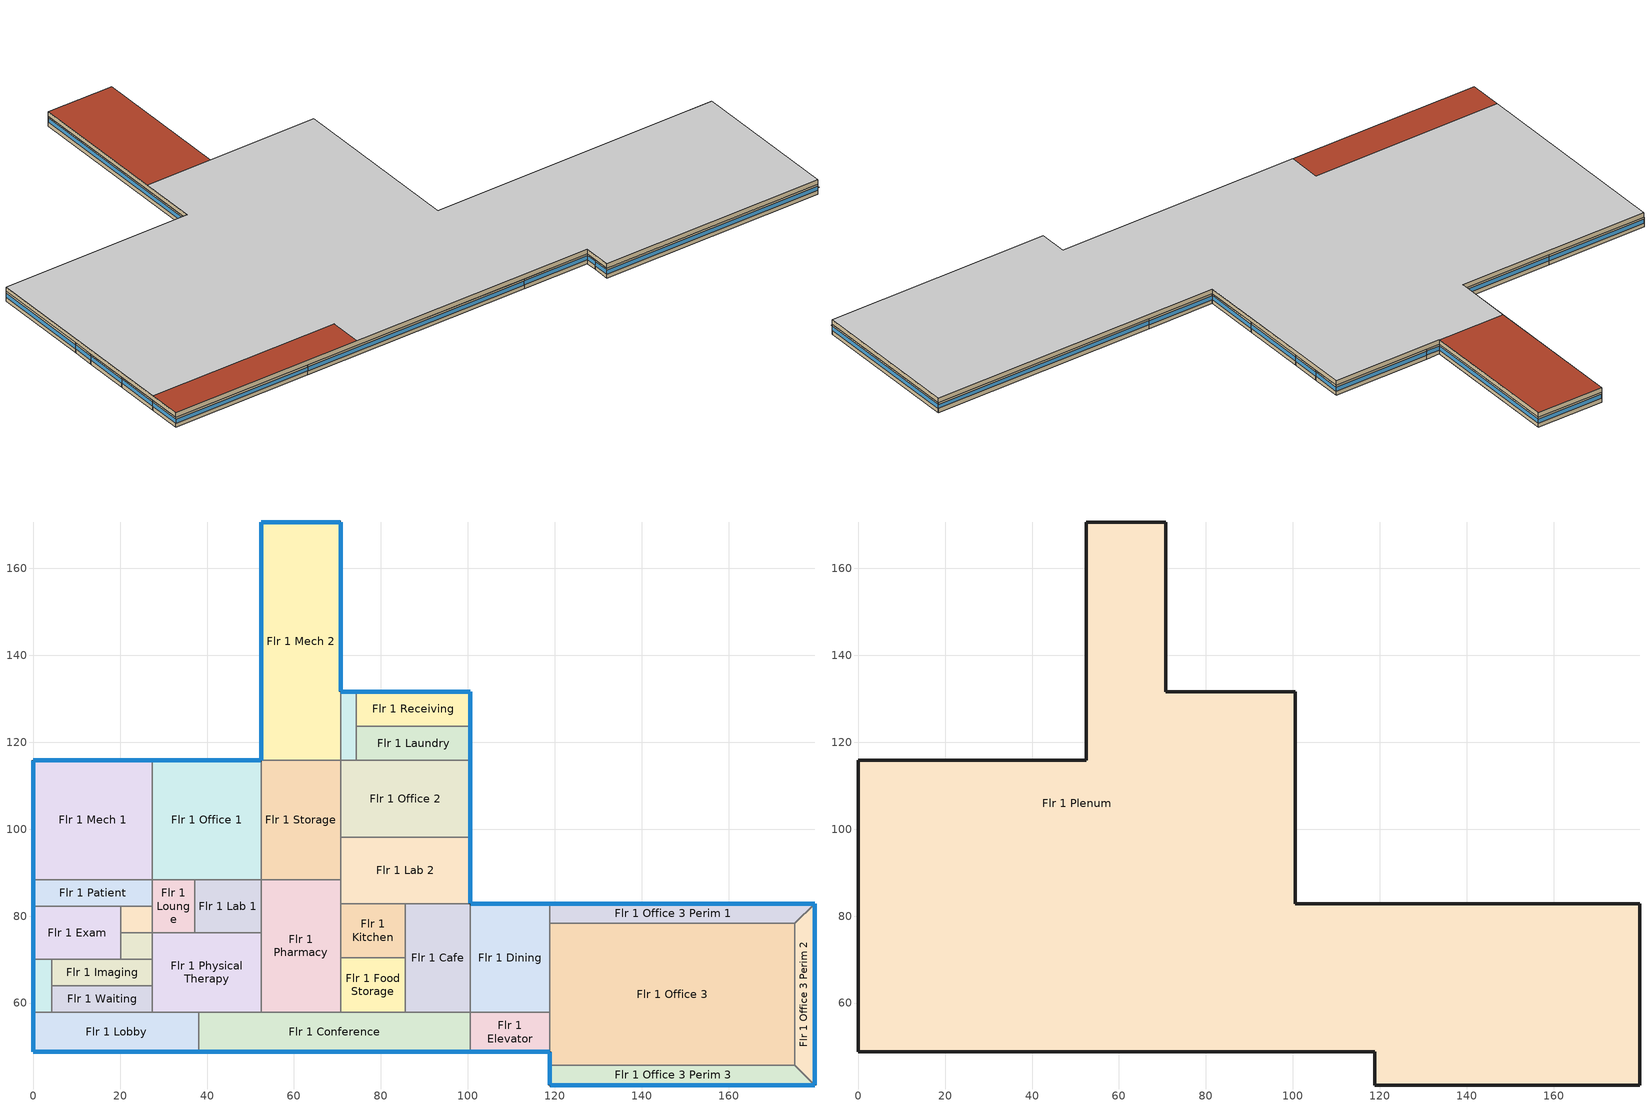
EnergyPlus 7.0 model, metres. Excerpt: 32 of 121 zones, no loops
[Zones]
Flr 1 Cafe
 floor ground (Unheated - 8in Slab with Carpet_NR_Ext-slab): 100.58,82.91 100.58,57.91 85.65,57.91 85.65,82.91 z0
 wall adiabatic (Standard_Int-Wall): 100.58,82.91 85.65,82.91 85.65,57.91 100.58,57.91 100.58,82.91 z0:2.74
 ceiling adiabatic (INT-FLOOR-UNDERSIDE): 85.65,82.91 85.65,57.91 100.58,57.91 100.58,82.91 z2.74
Flr 1 Clean
 floor ground (Unheated - 8in Slab with Carpet_NR_Ext-slab): 27.43,82.3 27.43,76.2 20.12,76.2 20.12,82.3 z0
 wall adiabatic (Standard_Int-Wall): 27.43,76.2 27.43,82.3 20.12,82.3 20.12,76.2 27.43,76.2 z0:2.74
 ceiling adiabatic (INT-FLOOR-UNDERSIDE): 20.12,82.3 20.12,76.2 27.43,76.2 27.43,82.3 z2.74
Flr 1 Conference
 floor ground (Unheated - 8in Slab with Carpet_NR_Ext-slab): 100.58,57.91 100.58,48.77 38.1,48.77 38.1,57.91 z0
 wall outside (Mass_R-13.3 ci_Ext-wall): 38.1,48.77 100.58,48.77 z0:2.74
 wall adiabatic (Standard_Int-Wall): 100.58,48.77 100.58,57.91 38.1,57.91 38.1,48.77 z0:2.74
 window (South_Window): 38.15,48.77 100.53,48.77 z1.1:2.2
 ceiling adiabatic (INT-FLOOR-UNDERSIDE): 38.1,57.91 38.1,48.77 100.58,48.77 100.58,57.91 z2.74
Flr 1 Dining
 floor ground (Unheated - 8in Slab with Carpet_NR_Ext-slab): 118.87,82.91 118.87,57.91 100.58,57.91 100.58,82.91 z0
 wall outside (Mass_R-13.3 ci_Ext-wall): 118.87,82.91 100.58,82.91 z0:2.74
 wall adiabatic (Standard_Int-Wall): 100.58,82.91 100.58,57.91 118.87,57.91 118.87,82.91 z0:2.74
 window (North_Window): 118.82,82.91 100.63,82.91 z1.1:2.2
 ceiling adiabatic (INT-FLOOR-UNDERSIDE): 100.58,82.91 100.58,57.91 118.87,57.91 118.87,82.91 z2.74
Flr 1 Elevator
 floor ground (Unheated - 8in Slab with Carpet_NR_Ext-slab): 118.87,57.91 118.87,48.77 100.58,48.77 100.58,57.91 z0
 wall outside (Mass_R-13.3 ci_Ext-wall): 100.58,48.77 118.87,48.77 z0:2.74
 wall adiabatic (Standard_Int-Wall): 118.87,48.77 118.87,57.91 100.58,57.91 100.58,48.77 z0:2.74
 window (South_Window): 100.63,48.77 118.82,48.77 z1.1:2.2
 ceiling adiabatic (INT-FLOOR-UNDERSIDE): 100.58,57.91 100.58,48.77 118.87,48.77 118.87,57.91 z2.74
Flr 1 Exam
 floor ground (Unheated - 8in Slab with Carpet_NR_Ext-slab): 20.12,82.3 20.12,70.1 0,70.1 0,82.3 z0
 wall outside (Mass_R-13.3 ci_Ext-wall): 0,82.3 0,70.1 z0:2.74
 wall adiabatic (Standard_Int-Wall): 0,70.1 20.12,70.1 20.12,82.3 0,82.3 z0:2.74
 window (West_Window): 0,82.25 0,70.15 z1.1:2.21
 ceiling adiabatic (INT-FLOOR-UNDERSIDE): 0,82.3 0,70.1 20.12,70.1 20.12,82.3 z2.74
Flr 1 Food Storage
 floor ground (Unheated - 8in Slab with Carpet_NR_Ext-slab): 85.65,70.41 85.65,57.91 70.71,57.91 70.71,70.41 z0
 wall adiabatic (Standard_Int-Wall): 85.65,57.91 85.65,70.41 70.71,70.41 70.71,57.91 85.65,57.91 z0:2.74
 ceiling adiabatic (INT-FLOOR-UNDERSIDE): 70.71,70.41 70.71,57.91 85.65,57.91 85.65,70.41 z2.74
Flr 1 Gas Storage
 floor ground (Unheated - 8in Slab with Carpet_NR_Ext-slab): 74.37,131.67 74.37,115.82 70.71,115.82 70.71,131.67 z0
 wall outside (Mass_R-13.3 ci_Ext-wall): 74.37,131.67 70.71,131.67 z0:2.74
 wall adiabatic (Standard_Int-Wall): 70.71,131.67 70.71,115.82 74.37,115.82 74.37,131.67 z0:2.74
 window (North_Window): 74.32,131.67 70.76,131.67 z1.1:2.23
 ceiling adiabatic (INT-FLOOR-UNDERSIDE): 70.71,131.67 70.71,115.82 74.37,115.82 74.37,131.67 z2.74
Flr 1 Imaging
 floor ground (Unheated - 8in Slab with Carpet_NR_Ext-slab): 27.43,70.1 27.43,64.01 4.27,64.01 4.27,70.1 z0
 wall adiabatic (Standard_Int-Wall): 4.27,64.01 27.43,64.01 27.43,70.1 4.27,70.1 4.27,64.01 z0:2.74
 ceiling adiabatic (INT-FLOOR-UNDERSIDE): 4.27,70.1 4.27,64.01 27.43,64.01 27.43,70.1 z2.74
Flr 1 Kitchen
 floor ground (Unheated - 8in Slab with Carpet_NR_Ext-slab): 85.65,82.91 85.65,70.41 70.71,70.41 70.71,82.91 z0
 wall adiabatic (Standard_Int-Wall): 85.65,82.91 70.71,82.91 70.71,70.41 85.65,70.41 85.65,82.91 z0:2.74
 ceiling adiabatic (INT-FLOOR-UNDERSIDE): 70.71,82.91 70.71,70.41 85.65,70.41 85.65,82.91 z2.74
Flr 1 Lab 1
 floor ground (Unheated - 8in Slab with Carpet_NR_Ext-slab): 52.43,88.39 52.43,76.2 37.19,76.2 37.19,88.39 z0
 wall adiabatic (Standard_Int-Wall): 37.19,76.2 52.43,76.2 52.43,88.39 37.19,88.39 37.19,76.2 z0:2.74
 ceiling adiabatic (INT-FLOOR-UNDERSIDE): 37.19,88.39 37.19,76.2 52.43,76.2 52.43,88.39 z2.74
Flr 1 Lab 2
 floor ground (Unheated - 8in Slab with Carpet_NR_Ext-slab): 100.58,98.15 100.58,82.91 70.71,82.91 70.71,98.15 z0
 wall outside (Mass_R-13.3 ci_Ext-wall): 100.58,82.91 100.58,98.15 z0:2.74
 wall adiabatic (Standard_Int-Wall): 100.58,98.15 70.71,98.15 70.71,82.91 100.58,82.91 z0:2.74
 window (East_Window): 100.58,82.96 100.58,98.1 z1.1:2.2
 ceiling adiabatic (INT-FLOOR-UNDERSIDE): 70.71,98.15 70.71,82.91 100.58,82.91 100.58,98.15 z2.74
Flr 1 Laundry
 floor ground (Unheated - 8in Slab with Carpet_NR_Ext-slab): 100.58,123.75 100.58,115.82 74.37,115.82 74.37,123.75 z0
 wall outside (Mass_R-13.3 ci_Ext-wall): 100.58,115.82 100.58,123.75 z0:2.74
 wall adiabatic (Standard_Int-Wall): 100.58,123.75 74.37,123.75 74.37,115.82 100.58,115.82 z0:2.74
 window (East_Window): 100.58,115.87 100.58,123.7 z1.1:2.21
 ceiling adiabatic (INT-FLOOR-UNDERSIDE): 74.37,123.75 74.37,115.82 100.58,115.82 100.58,123.75 z2.74
Flr 1 Lobby
 floor ground (Unheated - 8in Slab with Carpet_NR_Ext-slab): 38.1,57.91 38.1,48.77 0,48.77 0,57.91 z0
 wall outside (Mass_R-13.3 ci_Ext-wall): 0,57.91 0,48.77 38.1,48.77 z0:2.74
 wall adiabatic (Standard_Int-Wall): 38.1,48.77 38.1,57.91 0,57.91 z0:2.74
 window (South_Window): 0.05,48.77 38.05,48.77 z1.1:2.2
 window (West_Window): 0,57.86 0,48.82 z1.1:2.21
 ceiling adiabatic (INT-FLOOR-UNDERSIDE): 0,57.91 0,48.77 38.1,48.77 38.1,57.91 z2.74
Flr 1 Lounge
 floor ground (Unheated - 8in Slab with Carpet_NR_Ext-slab): 37.19,88.39 37.19,76.2 27.43,76.2 27.43,88.39 z0
 wall adiabatic (Standard_Int-Wall): 37.19,76.2 37.19,88.39 27.43,88.39 27.43,76.2 37.19,76.2 z0:2.74
 ceiling adiabatic (INT-FLOOR-UNDERSIDE): 27.43,88.39 27.43,76.2 37.19,76.2 37.19,88.39 z2.74
Flr 1 Mech 1
 floor ground (Unheated - 8in Slab with Carpet_NR_Ext-slab): 27.43,115.82 27.43,88.39 0,88.39 0,115.82 z0
 wall outside (Mass_R-13.3 ci_Ext-wall): 27.43,115.82 0,115.82 0,88.39 z0:2.74
 wall adiabatic (Standard_Int-Wall): 0,88.39 27.43,88.39 27.43,115.82 z0:2.74
 window (West_Window): 0,115.77 0,88.44 z1.1:2.2
 window (North_Window): 27.38,115.82 0.05,115.82 z1.1:2.2
 ceiling adiabatic (INT-FLOOR-UNDERSIDE): 0,115.82 0,88.39 27.43,88.39 27.43,115.82 z2.74
Flr 1 Mech 2
 floor ground (Unheated - 8in Slab with Carpet_NR_Ext-slab): 70.71,170.69 70.71,115.82 52.43,115.82 52.43,170.69 z0
 wall outside (Mass_R-13.3 ci_Ext-wall): 70.71,131.67 70.71,170.69 52.43,170.69 52.43,115.82 z0:2.74
 wall adiabatic (Standard_Int-Wall): 52.43,115.82 70.71,115.82 70.71,131.67 z0:2.74
 window (East_Window): 70.71,131.72 70.71,170.64 z1.1:2.2
 window (North_Window): 70.66,170.69 52.48,170.69 z1.1:2.2
 window (West_Window): 52.43,170.64 52.43,115.87 z1.1:2.2
 ceiling adiabatic (INT-FLOOR-UNDERSIDE): 52.43,170.69 52.43,115.82 70.71,115.82 70.71,170.69 z2.74
Flr 1 Office 1
 floor ground (Unheated - 8in Slab with Carpet_NR_Ext-slab): 52.43,115.82 52.43,88.39 27.43,88.39 27.43,115.82 z0
 wall outside (Mass_R-13.3 ci_Ext-wall): 52.43,115.82 27.43,115.82 z0:2.74
 wall adiabatic (Standard_Int-Wall): 27.43,115.82 27.43,88.39 52.43,88.39 52.43,115.82 z0:2.74
 window (North_Window): 52.38,115.82 27.48,115.82 z1.1:2.2
 ceiling adiabatic (INT-FLOOR-UNDERSIDE): 27.43,115.82 27.43,88.39 52.43,88.39 52.43,115.82 z2.74
Flr 1 Office 2
 floor ground (Unheated - 8in Slab with Carpet_NR_Ext-slab): 100.58,115.82 100.58,98.15 70.71,98.15 70.71,115.82 z0
 wall outside (Mass_R-13.3 ci_Ext-wall): 100.58,98.15 100.58,115.82 z0:2.74
 wall adiabatic (Standard_Int-Wall): 100.58,115.82 70.71,115.82 70.71,98.15 100.58,98.15 z0:2.74
 window (East_Window): 100.58,98.2 100.58,115.77 z1.1:2.2
 ceiling adiabatic (INT-FLOOR-UNDERSIDE): 70.71,115.82 70.71,98.15 100.58,98.15 100.58,115.82 z2.74
Flr 1 Office 3
 floor ground (Unheated - 8in Slab with Carpet_NR_Ext-slab): 175.26,78.33 175.26,45.72 118.87,45.72 118.87,78.33 z0
 wall outside (Mass_R-13.3 ci_Ext-wall): 118.87,48.77 118.87,45.72 z0:2.74
 wall adiabatic (Standard_Int-Wall): 118.87,45.72 175.26,45.72 175.26,78.33 118.87,78.33 118.87,48.77 z0:2.74
 window (West_Window): 118.87,48.72 118.87,45.77 z1.1:2.23
 ceiling adiabatic (INT-FLOOR-UNDERSIDE): 118.87,78.33 118.87,45.72 175.26,45.72 175.26,78.33 z2.74
Flr 1 Office 3 Perim 1
 floor ground (Unheated - 8in Slab with Carpet_NR_Ext-slab): 179.83,82.91 175.26,78.33 118.87,78.33 118.87,82.91 z0
 wall outside (Mass_R-13.3 ci_Ext-wall): 179.83,82.91 118.87,82.91 z0:2.74
 wall adiabatic (Standard_Int-Wall): 118.87,82.91 118.87,78.33 175.26,78.33 179.83,82.91 z0:2.74
 window (North_Window): 179.78,82.91 118.92,82.91 z1.1:2.2
 ceiling adiabatic (INT-FLOOR-UNDERSIDE): 118.87,82.91 118.87,78.33 175.26,78.33 179.83,82.91 z2.74
Flr 1 Office 3 Perim 2
 floor ground (Unheated - 8in Slab with Carpet_NR_Ext-slab): 179.83,82.91 179.83,41.15 175.26,45.72 175.26,78.33 z0
 wall outside (Mass_R-13.3 ci_Ext-wall): 179.83,41.15 179.83,82.91 z0:2.74
 wall adiabatic (Standard_Int-Wall): 179.83,82.91 175.26,78.33 175.26,45.72 179.83,41.15 z0:2.74
 window (East_Window): 179.83,41.2 179.83,82.86 z1.1:2.2
 ceiling adiabatic (INT-FLOOR-UNDERSIDE): 179.83,82.91 175.26,78.33 175.26,45.72 179.83,41.15 z2.74
Flr 1 Office 3 Perim 3
 floor ground (Unheated - 8in Slab with Carpet_NR_Ext-slab): 179.83,41.15 118.87,41.15 118.87,45.72 175.26,45.72 z0
 wall outside (Mass_R-13.3 ci_Ext-wall): 118.87,45.72 118.87,41.15 179.83,41.15 z0:2.74
 wall adiabatic (Standard_Int-Wall): 179.83,41.15 175.26,45.72 118.87,45.72 z0:2.74
 window (West_Window): 118.87,45.67 118.87,41.2 z1.1:2.22
 window (South_Window): 118.92,41.15 179.78,41.15 z1.1:2.2
 ceiling adiabatic (INT-FLOOR-UNDERSIDE): 118.87,45.72 118.87,41.15 179.83,41.15 175.26,45.72 z2.74
Flr 1 Patient
 floor ground (Unheated - 8in Slab with Carpet_NR_Ext-slab): 27.43,88.39 27.43,82.3 0,82.3 0,88.39 z0
 wall outside (Mass_R-13.3 ci_Ext-wall): 0,88.39 0,82.3 z0:2.74
 wall adiabatic (Standard_Int-Wall): 0,82.3 27.43,82.3 27.43,88.39 0,88.39 z0:2.74
 window (West_Window): 0,88.34 0,82.35 z1.1:2.22
 ceiling adiabatic (INT-FLOOR-UNDERSIDE): 0,88.39 0,82.3 27.43,82.3 27.43,88.39 z2.74
Flr 1 Pharmacy
 floor ground (Unheated - 8in Slab with Carpet_NR_Ext-slab): 70.71,88.39 70.71,57.91 52.43,57.91 52.43,88.39 z0
 wall adiabatic (Standard_Int-Wall): 70.71,88.39 52.43,88.39 52.43,57.91 70.71,57.91 70.71,88.39 z0:2.74
 ceiling adiabatic (INT-FLOOR-UNDERSIDE): 52.43,88.39 52.43,57.91 70.71,57.91 70.71,88.39 z2.74
Flr 1 Physical Therapy
 floor ground (Unheated - 8in Slab with Carpet_NR_Ext-slab): 52.43,76.2 52.43,57.91 27.43,57.91 27.43,76.2 z0
 wall adiabatic (Standard_Int-Wall): 52.43,57.91 52.43,76.2 27.43,76.2 27.43,57.91 52.43,57.91 z0:2.74
 ceiling adiabatic (INT-FLOOR-UNDERSIDE): 27.43,76.2 27.43,57.91 52.43,57.91 52.43,76.2 z2.74
Flr 1 Receiving
 floor ground (Unheated - 8in Slab with Carpet_NR_Ext-slab): 100.58,131.67 100.58,123.75 74.37,123.75 74.37,131.67 z0
 wall outside (Mass_R-13.3 ci_Ext-wall): 100.58,123.75 100.58,131.67 74.37,131.67 z0:2.74
 wall adiabatic (Standard_Int-Wall): 74.37,131.67 74.37,123.75 100.58,123.75 z0:2.74
 window (East_Window): 100.58,123.8 100.58,131.62 z1.1:2.21
 window (North_Window): 100.53,131.67 74.42,131.67 z1.1:2.2
 ceiling adiabatic (INT-FLOOR-UNDERSIDE): 74.37,131.67 74.37,123.75 100.58,123.75 100.58,131.67 z2.74
Flr 1 Reception
 floor ground (Unheated - 8in Slab with Carpet_NR_Ext-slab): 4.27,70.1 4.27,57.91 0,57.91 0,70.1 z0
 wall outside (Mass_R-13.3 ci_Ext-wall): 0,70.1 0,57.91 z0:2.74
 wall adiabatic (Standard_Int-Wall): 0,57.91 4.27,57.91 4.27,70.1 0,70.1 z0:2.74
 window (West_Window): 0,70.05 0,57.96 z1.1:2.21
 ceiling adiabatic (INT-FLOOR-UNDERSIDE): 0,70.1 0,57.91 4.27,57.91 4.27,70.1 z2.74
Flr 1 Soil
 floor ground (Unheated - 8in Slab with Carpet_NR_Ext-slab): 27.43,76.2 27.43,70.1 20.12,70.1 20.12,76.2 z0
 wall adiabatic (Standard_Int-Wall): 20.12,76.2 20.12,70.1 27.43,70.1 27.43,76.2 20.12,76.2 z0:2.74
 ceiling adiabatic (INT-FLOOR-UNDERSIDE): 20.12,76.2 20.12,70.1 27.43,70.1 27.43,76.2 z2.74
Flr 1 Storage
 floor ground (Unheated - 8in Slab with Carpet_NR_Ext-slab): 70.71,115.82 70.71,88.39 52.43,88.39 52.43,115.82 z0
 wall adiabatic (Standard_Int-Wall): 70.71,115.82 52.43,115.82 52.43,88.39 70.71,88.39 70.71,115.82 z0:2.74
 ceiling adiabatic (INT-FLOOR-UNDERSIDE): 52.43,115.82 52.43,88.39 70.71,88.39 70.71,115.82 z2.74
Flr 1 Waiting
 floor ground (Unheated - 8in Slab with Carpet_NR_Ext-slab): 27.43,64.01 27.43,57.91 4.27,57.91 4.27,64.01 z0
 wall adiabatic (Standard_Int-Wall): 4.27,64.01 4.27,57.91 27.43,57.91 27.43,64.01 4.27,64.01 z0:2.74
 ceiling adiabatic (INT-FLOOR-UNDERSIDE): 4.27,64.01 4.27,57.91 27.43,57.91 27.43,64.01 z2.74
Flr 1 Plenum
 floor adiabatic (INT-FLOOR-TOPSIDE): 179.83,82.91 179.83,41.15 118.87,41.15 118.87,48.77 0,48.77 0,115.82 52.43,115.82 52.43,170.69 70.71,170.69 70.71,131.67 100.58,131.67 100.58,82.91 z2.74
 wall outside (Mass_R-13.3 ci_Ext-wall): 70.71,131.67 70.71,170.69 52.43,170.69 52.43,115.82 0,115.82 0,48.77 118.87,48.77 118.87,41.15 179.83,41.15 179.83,82.91 100.58,82.91 100.58,131.67 70.71,131.67 z2.74:3.96
 ceiling adiabatic (INT-FLOOR-UNDERSIDE): 0,115.82 0,57.91 52.43,57.91 52.43,48.77 118.87,48.77 118.87,41.15 179.83,41.15 179.83,82.91 100.58,82.91 100.58,131.67 52.43,131.67 52.43,115.82 z3.96
 roof outside (IEAD_R-30 ci_Roof): 0,57.91 0,48.77 52.43,48.77 52.43,57.91 z3.96; 52.43,170.69 52.43,131.67 70.71,131.67 70.71,170.69 z3.96
shading: 38.15,48.22 38.15,48.77 100.53,48.77 100.53,48.22 z2.2; 100.63,48.22 100.63,48.77 118.82,48.77 118.82,48.22 z2.2; 0.05,48.22 0.05,48.77 38.05,48.77 38.05,48.22 z2.2; 118.92,40.6 118.92,41.15 179.78,41.15 179.78,40.6 z2.2
[Building]
Large Hospital TSD Low-Energy Model: North Axis=0; Terrain=City; Loads Convergence Tolerance Value=0.04; Temperature Convergence Tolerance Value=0.4; Solar Distribution=FullInteriorAndExterior; Maximum Number of Warmup Days=50; Minimum Number of Warmup Days=6
[Site:Location]
USA MD-BALTIMORE: Latitude {deg}=39.17; Longitude {deg}=-76.67; Time Zone {hr}=-5; Elevation {m}=47
[Site:GroundTemperature:BuildingSurface]
19.713, 19.665, 19.706, 19.745, 20.486, 22.11, 22.459, 22.554, 22.169, 20.607, 20.047, 19.805
[Site:WaterMainsTemperature]
Calculation Method=CORRELATION; Annual Average Outdoor Air Temperature {C}=12.56; Maximum Difference In Monthly Average Outdoor Air Temperatures {deltaC}=25.2
[SizingPeriod:DesignDay] Barometric Pressure {Pa}=100762; Rain {0-no,1-yes}=0; Snow on ground {0-no,1-yes}=0; Day of Month=21; Daylight Savings Time Indicator=0; Humidity Indicating Type=WetBulb
Name | Maximum Dry-Bulb Temperature {C} | Daily Temp Range {C} | Humidity Indicating Conditions at Maximum Dry-Bulb | Wind Speed {m/s} design conditions vs. traditional 6.71 m/s (15 mph) | Wind Direction {Degrees; N=0, S=180} | Clearness {0.0 to 1.1} | Month | Day Type | Wind Speed {m/s} design conditions vs. traditional 3.35 m/s (7mph)
BALTIMORE Ann Htg 99.6% Condns DB | -11 | 0 | -11 | 3.9 | 270 | 0 | 1 | WinterDesignDay
BALTIMORE Ann Clg .4% Condns DB=>MWB | 34.2 | 10.4 | 23.9 |  | 280 | 1 | 7 | SummerDesignDay | 4.7
BALTIMORE Ann Clg .4% Condns WB=>MDB | 31.3 | 10.4 | 25.6 |  | 280 | 1 | 7 | SummerDesignDay | 4.7
[WindowMaterial:SimpleGlazingSystem] U-Factor=2.498; Solar Heat Gain Coefficient=0.38; Visible Transmittance=0.38
SOUTH; EAST; NORTH; WEST
[Material] Thermal Absorptance=0.9
Name | Roughness | Thickness | Conductivity | Density | Specific Heat | Solar Absorptance | Visible Absorptance | Thickness {m} | Conductivity {W/m-K} | Density {kg/m3} | Specific Heat {J/kg-K}
Roof Membrane | VeryRough | 0.0095 | 0.16 | 1121.29 | 1460 | 0.7 | 0.7
Roof Insulation [32] | MediumRough | 0.2571 | 0.049 | 265 | 836.8 | 0.7 | 0.7
Metal Decking | MediumSmooth | 0.0015 | 45.006 | 7680 | 418.4 | 0.7 | 0.3
GP01 1/2 GYPSUM | Smooth | 0.0127 | 0.16 | 800 | 1090 | 0.7 | 0.5
1IN Stucco | Smooth | 0.0253 | 0.6918 | 1858 | 837 | 0.92 | 0.92
8IN Concrete HW | MediumRough | 0.2033 | 1.7296 | 2243 | 837 | 0.65 | 0.65
Wall Insulation [61] | MediumRough | 0.0785 | 0.0432 | 91 | 837 | 0.5 | 0.5
1/2IN Gypsum | Smooth | 0.0127 | 0.16 | 784.9 | 830 | 0.92 | 0.92
MAT-CC05 8 HW CONCRETE | Rough | 0.2032 | 1.311 | 2240 | 836.8 | 0.7 | 0.7
Std Wood 6inch | MediumSmooth |  |  |  |  | 0.7 | 0.7 | 0.15 | 0.12 | 540 | 1210
Std MAT-CC05 4 MW CONCRETE | Rough |  |  |  |  | 0.7 | 0.2 | 0.1 | 0.858 | 1968 | 836.8
[Material:NoMass] Roughness=VeryRough; Thermal Absorptance=0.9; Solar Absorptance=0.7; Visible Absorptance=0.8
Name | Thermal Resistance {(m2-K)/W} | Thermal Resistance {m2-K/W}
CP02 CARPET PAD | 0.2165
Std CP02 CARPET PAD |  | 0.21648
[Construction]
South_Window: SOUTH
East_Window: EAST
North_Window: NORTH
West_Window: WEST
IEAD_R-30 ci_Roof: Roof Membrane, Roof Insulation [32], Metal Decking
Standard_Int-Wall: GP01 1/2 GYPSUM, GP01 1/2 GYPSUM
Mass_R-13.3 ci_Ext-wall: 1IN Stucco, 8IN Concrete HW, Wall Insulation [61], 1/2IN Gypsum
Unheated - 8in Slab with Carpet_NR_Ext-slab: MAT-CC05 8 HW CONCRETE, CP02 CARPET PAD
InteriorFurnishings: Std Wood 6inch
INT-FLOOR-TOPSIDE: Std MAT-CC05 4 MW CONCRETE, Std CP02 CARPET PAD
INT-FLOOR-UNDERSIDE: Std CP02 CARPET PAD, Std MAT-CC05 4 MW CONCRETE
[Zone] Type=1; Multiplier=1; Ceiling Height {m}=AutoCalculate; Floor Area {m2}=AutoCalculate
Name | Volume {m3} | Part of Total Floor Area
Flr 1 Cafe | 1023.99 | Yes
Flr 1 Clean; Flr 1 Soil | 122.3288 | Yes
Flr 1 Conference | 1567.34 | Yes
Flr 1 Dining; Flr 1 Physical Therapy | 1253.87 | Yes
Flr 1 Elevator; Flr 1 Patient | 458.7329 | Yes
Flr 1 Exam | 672.8083 | Yes
Flr 1 Food Storage; Flr 1 Kitchen | 511.9969 | Yes
Flr 1 Gas Storage | 159.0274 | Yes
Flr 1 Imaging; Flr 1 Waiting | 387.3745 | Yes
Flr 1 Lab 1 | 509.7032 | Yes
Flr 1 Lab 2 | 1248.77 | Yes
Flr 1 Laundry; Flr 1 Receiving | 569.8482 | Yes
Flr 1 Lobby | 955.6936 | Yes
Flr 1 Lounge | 326.2101 | Yes
Flr 1 Mech 1 | 2064.3 | Yes
Flr 1 Mech 2 | 2752.4 | Yes
Flr 1 Office 1 | 1880.81 | Yes
Flr 1 Office 2 | 1448.58 | Yes
Flr 1 Office 3 | 5044.79 | Yes
Flr 1 Office 3 Perim 1; Flr 1 Office 3 Perim 3 | 735.8841 | Yes
Flr 1 Office 3 Perim 2 | 466.3785 | Yes
Flr 1 Pharmacy | 1529.11 | Yes
Flr 1 Reception | 142.7169 | Yes
Flr 1 Storage | 1376.2 | Yes
Flr 1 Plenum | 13888.4 | No
[InternalMass] Construction=InteriorFurnishings
Name | Zone | Surface Area
Flr 1 Cafe Internal Mass | Flr 1 Cafe | 746.5688
Flr 1 Clean Internal Mass | Flr 1 Clean | 89.1869
Flr 1 Conference Internal Mass | Flr 1 Conference | 1142.71
Flr 1 Dining Internal Mass | Flr 1 Dining | 914.1659
Flr 1 Elevator Internal Mass | Flr 1 Elevator | 334.4509
Flr 1 Exam Internal Mass | Flr 1 Exam | 490.5281
Flr 1 Food Storage Internal Mass | Flr 1 Food Storage | 373.2844
Flr 1 Gas Storage Internal Mass | Flr 1 Gas Storage | 115.943
Flr 1 Imaging Internal Mass | Flr 1 Imaging | 282.4252
Flr 1 Kitchen Internal Mass | Flr 1 Kitchen | 373.2844
Flr 1 Lab 1 Internal Mass | Flr 1 Lab 1 | 371.6122
Flr 1 Lab 2 Internal Mass | Flr 1 Lab 2 | 910.4498
Flr 1 Laundry Internal Mass | Flr 1 Laundry | 415.4624
Flr 1 Lobby Internal Mass | Flr 1 Lobby | 696.7728
Flr 1 Lounge Internal Mass | Flr 1 Lounge | 237.8318
Flr 1 Mech 1 Internal Mass | Flr 1 Mech 1 | 1505.03
Flr 1 Mech 2 Internal Mass | Flr 1 Mech 2 | 2006.71
Flr 1 Office 1 Internal Mass | Flr 1 Office 1 | 1371.25
Flr 1 Office 2 Internal Mass | Flr 1 Office 2 | 1056.12
Flr 1 Office 3 Internal Mass | Flr 1 Office 3 | 3678.03
Flr 1 Office 3 Perim 1 Internal Mass | Flr 1 Office 3 Perim 1 | 536.5151
Flr 1 Office 3 Perim 2 Internal Mass | Flr 1 Office 3 Perim 2 | 340.0251
Flr 1 Office 3 Perim 3 Internal Mass | Flr 1 Office 3 Perim 3 | 536.5151
Flr 1 Patient Internal Mass | Flr 1 Patient | 334.4509
Flr 1 Pharmacy Internal Mass | Flr 1 Pharmacy | 1114.84
Flr 1 Physical Therapy Internal Mass | Flr 1 Physical Therapy | 914.1659
Flr 1 Receiving Internal Mass | Flr 1 Receiving | 415.4624
Flr 1 Reception Internal Mass | Flr 1 Reception | 104.0514
Flr 1 Soil Internal Mass | Flr 1 Soil | 89.1869
Flr 1 Storage Internal Mass | Flr 1 Storage | 1003.35
Flr 1 Waiting Internal Mass | Flr 1 Waiting | 282.4252
[ZoneInfiltration:DesignFlowRate] Constant Term Coefficient=1; Temperature Term Coefficient=0; Velocity Term Coefficient=0; Velocity Squared Term Coefficient=0
Name | Zone | Schedule | Design Volume Flow Rate Calculation Method | Design Flow Rate {m3/s} | Flow per Exterior Surface Area {m3/s/m2}
Flr 1 Cafe_Infiltration | Flr 1 Cafe | WDD_Only_Sch | Flow/Zone | 0.142221
Flr 1 Clean_Infiltration | Flr 1 Clean | WDD_Only_Sch | Flow/Zone | 0.0169901
Flr 1 Conference_Infiltration | Flr 1 Conference | INFIL_SCH | Flow/ExteriorWallArea |  | 0.0002567
Flr 1 Dining_Infiltration | Flr 1 Dining | INFIL_SCH | Flow/ExteriorWallArea |  | 0.0002567
Flr 1 Elevator_Infiltration | Flr 1 Elevator | INFIL_SCH | Flow/ExteriorWallArea |  | 0.0002567
Flr 1 Exam_Infiltration | Flr 1 Exam | INFIL_SCH | Flow/ExteriorWallArea |  | 0.0002567
Flr 1 Food Storage_Infiltration | Flr 1 Food Storage | WDD_Only_Sch | Flow/Zone | 0.0711107
Flr 1 Gas Storage_Infiltration | Flr 1 Gas Storage | INFIL_SCH | Flow/ExteriorWallArea |  | 0.0002567
Flr 1 Imaging_Infiltration | Flr 1 Imaging | WDD_Only_Sch | Flow/Zone | 0.053802
Flr 1 Kitchen_Infiltration | Flr 1 Kitchen | WDD_Only_Sch | Flow/Zone | 0.0711107
Flr 1 Lab 1_Infiltration | Flr 1 Lab 1 | WDD_Only_Sch | Flow/Zone | 0.0707921
Flr 1 Lab 2_Infiltration | Flr 1 Lab 2 | INFIL_SCH | Flow/ExteriorWallArea |  | 0.0002567
Flr 1 Laundry_Infiltration | Flr 1 Laundry | INFIL_SCH | Flow/ExteriorWallArea |  | 0.0002567
Flr 1 Lobby_Infiltration | Flr 1 Lobby | INFIL_SCH | Flow/ExteriorWallArea |  | 0.0002567
Flr 1 Lounge_Infiltration | Flr 1 Lounge | WDD_Only_Sch | Flow/Zone | 0.045307
Flr 1 Mech 1_Infiltration | Flr 1 Mech 1 | INFIL_SCH | Flow/ExteriorWallArea |  | 0.0002567
Flr 1 Mech 2_Infiltration | Flr 1 Mech 2 | INFIL_SCH | Flow/ExteriorWallArea |  | 0.0002567
Flr 1 Office 1_Infiltration | Flr 1 Office 1 | INFIL_SCH | Flow/ExteriorWallArea |  | 0.0002567
Flr 1 Office 2_Infiltration | Flr 1 Office 2 | INFIL_SCH | Flow/ExteriorWallArea |  | 0.0002567
Flr 1 Office 3_Infiltration | Flr 1 Office 3 | INFIL_SCH | Flow/ExteriorWallArea |  | 0.0002567
Flr 1 Office 3 Perim 1_Infiltration | Flr 1 Office 3 Perim 1 | INFIL_SCH | Flow/ExteriorWallArea |  | 0.0002567
Flr 1 Office 3 Perim 2_Infiltration | Flr 1 Office 3 Perim 2 | INFIL_SCH | Flow/ExteriorWallArea |  | 0.0002567
Flr 1 Office 3 Perim 3_Infiltration | Flr 1 Office 3 Perim 3 | INFIL_SCH | Flow/ExteriorWallArea |  | 0.0002567
Flr 1 Patient_Infiltration | Flr 1 Patient | INFIL_SCH | Flow/ExteriorWallArea |  | 0.0002567
Flr 1 Pharmacy_Infiltration | Flr 1 Pharmacy | WDD_Only_Sch | Flow/Zone | 0.212376
Flr 1 Physical Therapy_Infiltration | Flr 1 Physical Therapy | WDD_Only_Sch | Flow/Zone | 0.174149
Flr 1 Receiving_Infiltration | Flr 1 Receiving | INFIL_SCH | Flow/ExteriorWallArea |  | 0.0002567
Flr 1 Reception_Infiltration | Flr 1 Reception | INFIL_SCH | Flow/ExteriorWallArea |  | 0.0002567
Flr 1 Soil_Infiltration | Flr 1 Soil | WDD_Only_Sch | Flow/Zone | 0.0169901
Flr 1 Storage_Infiltration | Flr 1 Storage | WDD_Only_Sch | Flow/Zone | 0.191139
Flr 1 Waiting_Infiltration | Flr 1 Waiting | WDD_Only_Sch | Flow/Zone | 0.053802
Flr 1 Plenum_Infiltration | Flr 1 Plenum | INFIL_SCH | Flow/ExteriorWallArea |  | 0.0002567
[People] Number of People Calculation Method=People; Fraction Radiant=0.3; User Specified Sensible Fraction=AUTOCALCULATE; Activity Level Schedule=ACTIVITY_SCH; Carbon Dioxide Generation Rate {m3/s-W}=3.82E-8; Enable ASHRAE 55 Comfort Warnings=No; MRT Calculation=ZoneAveraged; Work Efficiency Schedule=WORK_EFF_SCH; Clothing Schedule=CLOTHING_SCH; Air Velocity Schedule=AIR_VELO_SCH; Thermal Comfort Report=FANGER
Name | Zone | Schedule | Number of People
Flr 1 Cafe People | Flr 1 Cafe | Dining_Occ_Sch | 401.8033
Flr 1 Clean People | Flr 1 Clean | 24_7_Occ_Sch | 2.3991
Flr 1 Conference People | Flr 1 Conference | Office_Occ_Sch | 307.5026
Flr 1 Dining People | Flr 1 Dining | Dining_Occ_Sch | 344.412
Flr 1 Elevator People | Flr 1 Elevator | 24_7_Occ_Sch | 53.9971
Flr 1 Exam People | Flr 1 Exam | Office_Occ_Sch | 13.1952
Flr 1 Food Storage People | Flr 1 Food Storage | Kitchen_Occ_Sch | 10.0414
Flr 1 Imaging People | Flr 1 Imaging | 24_7_Occ_Sch | 7.5972
Flr 1 Kitchen People | Flr 1 Kitchen | Kitchen_Occ_Sch | 10.0414
Flr 1 Lab 1 People | Flr 1 Lab 1 | 24_7_Occ_Sch | 9.9964
Flr 1 Lab 2 People | Flr 1 Lab 2 | 24_7_Occ_Sch | 24.4911
Flr 1 Lobby People | Flr 1 Lobby | 24_7_Occ_Sch | 112.494
Flr 1 Lounge People | Flr 1 Lounge | 24_7_Occ_Sch | 6.3977
Flr 1 Office 1 People | Flr 1 Office 1 | Office_Occ_Sch | 36.8866
Flr 1 Office 2 People | Flr 1 Office 2 | Office_Occ_Sch | 28.4097
Flr 1 Office 3 People | Flr 1 Office 3 | Office_Occ_Sch | 98.939
Flr 1 Office 3 Perim 1 People | Flr 1 Office 3 Perim 1 | Office_Occ_Sch | 14.4323
Flr 1 Office 3 Perim 2 People | Flr 1 Office 3 Perim 2 | Office_Occ_Sch | 9.1467
Flr 1 Office 3 Perim 3 People | Flr 1 Office 3 Perim 3 | Office_Occ_Sch | 14.4323
Flr 1 Patient People | Flr 1 Patient | Patient_Occ_Sch | 8.9967
Flr 1 Pharmacy People | Flr 1 Pharmacy | 24_7_Occ_Sch | 59.9782
Flr 1 Physical Therapy People | Flr 1 Physical Therapy | Office_Occ_Sch | 49.1821
Flr 1 Reception People | Flr 1 Reception | 24_7_Occ_Sch | 16.7991
Flr 1 Soil People | Flr 1 Soil | 24_7_Occ_Sch | 2.3991
Flr 1 Waiting People | Flr 1 Waiting | 24_7_Occ_Sch | 45.5976
[Lights] Design Level Calculation Method=LightingLevel; Return Air Fraction=0; Fraction Radiant=0.7; Fraction Visible=0.2; Fraction Replaceable=1; Return Air Fraction is Calculated from Plenum Temperature=No
Name | Zone | Schedule | Design Level {W}
Flr 1 Cafe_Lights | Flr 1 Cafe | Dining_Light_Sch | 3617.13
Flr 1 Clean_Lights | Flr 1 Clean | 24_7_Light_Sch | 345.5993
Flr 1 Conference_Lights | Flr 1 Conference | Office_Light_Sch | 6090.63
Flr 1 Dining_Lights | Flr 1 Dining | Dining_Light_Sch | 4429.13
Flr 1 Elevator_Lights | Flr 1 Elevator | 24_7_Light_Sch | 1620.41
Flr 1 Exam_Lights | Flr 1 Exam | Office_Light_Sch | 2614.51
Flr 1 Food Storage_Lights | Flr 1 Food Storage | Dining_Light_Sch | 2411.42
Flr 1 Gas Storage_Lights | Flr 1 Gas Storage | 24_7_Light_Sch | 449.2791
Flr 1 Imaging_Lights | Flr 1 Imaging | 24_7_Light_Sch | 608.6264
Flr 1 Kitchen_Lights | Flr 1 Kitchen | Dining_Light_Sch | 2411.42
Flr 1 Lab 1_Lights | Flr 1 Lab 1 | 24_7_Light_Sch | 1800.46
Flr 1 Lab 2_Lights | Flr 1 Lab 2 | 24_7_Light_Sch | 4411.13
Flr 1 Laundry_Lights | Flr 1 Laundry | Office_Light_Sch | 1408.42
Flr 1 Lobby_Lights | Flr 1 Lobby | 24_7_Light_Sch | 2999.61
Flr 1 Lounge_Lights | Flr 1 Lounge | 24_7_Light_Sch | 1023.87
Flr 1 Mech 1_Lights | Flr 1 Mech 1 | Office_Light_Sch | 5831.99
Flr 1 Mech 2_Lights | Flr 1 Mech 2 | Office_Light_Sch | 7775.98
Flr 1 Office 1_Lights | Flr 1 Office 1 | Office_Light_Sch | 5313.59
Flr 1 Office 2_Lights | Flr 1 Office 2 | Office_Light_Sch | 4092.47
Flr 1 Office 3_Lights | Flr 1 Office 3 | Office_Light_Sch | 14252.4
Flr 1 Office 3 Perim 1_Lights | Flr 1 Office 3 Perim 1 | Office_Light_Sch | 2079
Flr 1 Office 3 Perim 2_Lights | Flr 1 Office 3 Perim 2 | Office_Light_Sch | 1317.6
Flr 1 Office 3 Perim 3_Lights | Flr 1 Office 3 Perim 3 | Office_Light_Sch | 2079
Flr 1 Patient_Lights | Flr 1 Patient | Patient_Light_Sch | 1259.21
Flr 1 Pharmacy_Lights | Flr 1 Pharmacy | 24_7_Light_Sch | 7201.84
Flr 1 Physical Therapy_Lights | Flr 1 Physical Therapy | Office_Light_Sch | 4429.13
Flr 1 Receiving_Lights | Flr 1 Receiving | Office_Light_Sch | 1408.42
Flr 1 Reception_Lights | Flr 1 Reception | 24_7_Light_Sch | 504.1291
Flr 1 Soil_Lights | Flr 1 Soil | 24_7_Light_Sch | 345.5993
Flr 1 Storage_Lights | Flr 1 Storage | Office_Light_Sch | 3401.37
Flr 1 Waiting_Lights | Flr 1 Waiting | 24_7_Light_Sch | 1368.35
[ElectricEquipment] Design Level Calculation Method=EquipmentLevel; Fraction Latent=0; Fraction Radiant=0.5; Fraction Lost=0
Name | Zone | Schedule | Design Level {W}
Flr 1 Cafe_ElecPlug_Equip | Flr 1 Cafe | Dining_Equip_Sch | 362.8325
Flr 1 Clean_ElecPlug_Equip | Flr 1 Clean | 24_7_Equip_Sch | 864.0875
Flr 1 Conference_ElecPlug_Equip | Flr 1 Conference | Office_Equip_Sch | 555.3558
Flr 1 Dining_ElecPlug_Equip | Flr 1 Dining | Dining_Gas_Sch | 444.2846
Flr 1 Elevator_ElecPlug_Equip | Flr 1 Elevator | 24_7_Equip_Sch | 162.5432
Flr 1 Exam_ElecPlug_Equip | Flr 1 Exam | Office_Equip_Sch | 2375.14
Flr 1 Food Storage_ElecPlug_Equip | Flr 1 Food Storage | Dining_Gas_Sch | 1807.44
Flr 1 Food Storage_ElecProcess_Equip | Flr 1 Food Storage | Dining_Gas_Sch | 31642
Flr 1 Imaging_ElecPlug_Equip | Flr 1 Imaging | 24_7_Equip_Sch | 1367.5
Flr 1 Imaging_ElecProcess_Equip | Flr 1 Imaging | 24_7_Equip_Sch | 10943.8
Flr 1 Kitchen_ElecPlug_Equip | Flr 1 Kitchen | Dining_Gas_Sch | 1807.44
Flr 1 Kitchen_ElecProcess_Equip | Flr 1 Kitchen | Dining_Gas_Sch | 31642
Flr 1 Lab 1_ElecPlug_Equip | Flr 1 Lab 1 | 24_7_Equip_Sch | 1799.35
Flr 1 Lab 1_ElecProcess_Equip | Flr 1 Lab 1 | 24_7_Equip_Sch | 5399.71
Flr 1 Lab 2_ElecPlug_Equip | Flr 1 Lab 2 | 24_7_Equip_Sch | 4408.4
Flr 1 Lab 2_ElecProcess_Equip | Flr 1 Lab 2 | 24_7_Equip_Sch | 13229.3
Flr 1 Laundry_ElecPlug_Equip | Flr 1 Laundry | Office_Equip_Sch | 2011.67
Flr 1 Lobby_ElecPlug_Equip | Flr 1 Lobby | 24_7_Equip_Sch | 338.6316
Flr 1 Lounge_ElecPlug_Equip | Flr 1 Lounge | 24_7_Equip_Sch | 1151.58
Flr 1 Mech 1_ElecPlug_Equip | Flr 1 Mech 1 | Office_Equip_Sch | 1456.12
Flr 1 Mech 2_ElecPlug_Equip | Flr 1 Mech 2 | Office_Equip_Sch | 1941.49
Flr 1 Office 1_ElecPlug_Equip | Flr 1 Office 1 | Office_Equip_Sch | 3319.79
Flr 1 Office 2_ElecPlug_Equip | Flr 1 Office 2 | Office_Equip_Sch | 2556.87
Flr 1 Office 3_ElecPlug_Equip | Flr 1 Office 3 | Office_Equip_Sch | 8904.51
Flr 1 Office 3 Perim 1_ElecPlug_Equip | Flr 1 Office 3 Perim 1 | Office_Equip_Sch | 1298.9
Flr 1 Office 3 Perim 2_ElecPlug_Equip | Flr 1 Office 3 Perim 2 | Office_Equip_Sch | 823.2008
Flr 1 Office 3 Perim 3_ElecPlug_Equip | Flr 1 Office 3 Perim 3 | Office_Equip_Sch | 1298.9
Flr 1 Patient_ElecPlug_Equip | Flr 1 Patient | 24_7_Equip_Sch | 2024.26
Flr 1 Pharmacy_ElecPlug_Equip | Flr 1 Pharmacy | 24_7_Equip_Sch | 5398.04
Flr 1 Physical Therapy_ElecPlug_Equip | Flr 1 Physical Therapy | Office_Equip_Sch | 4426.39
Flr 1 Receiving_ElecPlug_Equip | Flr 1 Receiving | Office_Equip_Sch | 2011.67
Flr 1 Reception_ElecPlug_Equip | Flr 1 Reception | 24_7_Equip_Sch | 50.569
Flr 1 Storage_ElecPlug_Equip | Flr 1 Storage | Office_Equip_Sch | 4858.23
Flr 1 Waiting_ElecPlug_Equip | Flr 1 Waiting | 24_7_Equip_Sch | 137.2587
[Daylighting:Controls]
Flr 1 Conference: 1, -31.242, 48.768, 0.762, 0, 0, 0, 1, 0, 400, 400, 3, 180, 20, 0, 0, 0, 1
Flr 1 Dining: 1, -9.144, 28.651, 0.762, 0, 0, 0, 1, 0, 400, 400, 3, 180, 20, 0, 0, 0, 1
Flr 1 Elevator: 1, -9.144, 45.72, 0.762, 0, 0, 0, 1, 0, 400, 400, 3, 180, 20, 0, 0, 0, 1
Flr 1 Laundry: 1, -13.106, 45.11, 0.762, 0, 0, 0, 1, 0, 400, 400, 3, 180, 20, 0, 0, 0, 1
Flr 1 Lobby: 1, 19.05, 45.72, 0.762, 0, 0, 0, 1, 0, 400, 400, 3, 180, 20, 0, 0, 0, 1
Flr 1 Office 1: 1, -12.497, 32.004, 0.762, 0, 0, 0, 1, 0, 400, 400, 3, 180, 20, 0, 0, 0, 1
Flr 1 Office 2: 1, -14.935, 49.987, 0.762, 0, 0, 0, 1, 0, 400, 400, 3, 180, 20, 0, 0, 0, 1
Flr 1 Office 3: 1, -28.194, 57.455, 0.762, 0, 0, 0, 1, 0, 400, 400, 3, 180, 20, 0, 0, 0, 1
Flr 1 Office 3 Perim 1: 1, -31.623, 38.862, 0.762, 0, 0, 0, 1, 0, 400, 400, 3, 180, 20, 0, 0, 0, 1
Flr 1 Office 3 Perim 2: 1, -2.286, 62.027, 0.762, 0, 0, 0, 1, 0, 400, 400, 3, 180, 20, 0, 0, 0, 1
Flr 1 Office 3 Perim 3: 1, 29.337, 43.434, 0.762, 0, 0, 0, 1, 0, 400, 400, 3, 180, 20, 0, 0, 0, 1
Flr 1 Reception: 1, 2.134, 35.052, 0.762, 0, 0, 0, 1, 0, 400, 400, 3, 180, 20, 0, 0, 0, 1
[GasEquipment] Schedule=Dining_Gas_Sch; Design Level Calculation Method=EquipmentLevel; Design Level {W}=314067; Fraction Latent=0; Fraction Radiant=0.5; Fraction Lost=0; Carbon Dioxide Generation Rate {m3/s-W}=3.96E-8
Name | Zone
Flr 1 Food Storage_GasProcess_Equip | Flr 1 Food Storage
Flr 1 Kitchen_GasProcess_Equip | Flr 1 Kitchen
[Exterior:FuelEquipment]
Flr 7 Elevator_Building Elevators: Fuel Use Type=Electricity; Schedule=Elevator_Sch; Design Level=18000
[SetpointManager:Scheduled] Control Variable {Temperature | Others}=Temperature
Name | Schedule | Setpoint Node or NodeList
AHU1 SAT Setpoint | SAT_Sch | AHU1 Supply Equipment Outlet Node
AHU2 SAT Setpoint | SAT_Sch | AHU2 Supply Equipment Outlet Node
SURG SAT Setpoint | Surg_SAT_Sch | SURG Supply Equipment Outlet Node
AHU3 SAT Setpoint | SAT_Sch | AHU3 Supply Equipment Outlet Node
AHU4-6 SAT Setpoint | SAT_Sch | AHU4-6 Supply Equipment Outlet Node
AHU7 SAT Setpoint | SAT_Sch | AHU7 Supply Equipment Outlet Node
[SetpointManager:MixedAir] Control Variable {Temperature}=Temperature
Name | Setpoint Node or NodeList
AHU1_OA_CoolC 2 SAT Manager | AHU1_OA_CoolC 2-AHU1_OA_FanNode
AHU2_OA_CoolC 2 SAT Manager | AHU2_OA_CoolC 2-AHU2_OA_FanNode
SURG_CoolC 2 SAT Manager | SURG_CoolC 2-SURG_FanNode
AHU3_OA_CoolC 2 SAT Manager | AHU3_OA_CoolC 2-AHU3_OA_FanNode
AHU4-6_OA_CoolC 2 SAT Manager | AHU4-6_OA_CoolC 2-AHU4-6_OA_FanNode
AHU7_OA_CoolC 2 SAT Manager | AHU7_OA_CoolC 2-AHU7_OA_FanNode
[Refrigeration:System] Minimum Condensing Temperature {C}=23.9; Refrigeration System Working Fluid Type=R404a; Suction Temperature Control Type=ConstantSuctionTemperature
Name | Refrigeration Case Name or CaseList | Refrigeration Condenser | Compressor Name or CompressorList
RackA | RackA_CaseList | RackA_RefrigCond | RackA_CompressorList
RackB | RackB_CaseList | RackB_RefrigCond | RackB_CompressorList
[Refrigeration:CompressorList]
Name | Refrigeration Compressor List | Compressor 1 | Compressor 2 | Compressor 3 | Compressor 4
 | RackA_CompressorList | RackA_RefrigerationCompressor:1 | RackA_RefrigerationCompressor:2 | RackA_RefrigerationCompressor:3 | RackA_RefrigerationCompressor:4
 | RackB_CompressorList | RackB_RefrigerationCompressor:5 | RackB_RefrigerationCompressor:6 | RackB_RefrigerationCompressor:7 | RackB_RefrigerationCompressor:8
[Refrigeration:Compressor]
Name | Refrigeration Compressor Power Curve | Refrigeration Compressor Capacity Curve | Compressor Rated Suction Temperature {C} Based on Standard EN12900 of 68F | Compressor Rated Subcooling {C} Based on Standard EN12900 of 0F | Compressor Rated Suction Temperature {C} | Compressor Rated Subcooling {C}
RackA_RefrigerationCompressor:1 | RackA_RefrigerationCompressor:1_PowerCurve | RackA_RefrigerationCompressor:1_CapacityCurve | 20 | 0
RackA_RefrigerationCompressor:2 | RackA_RefrigerationCompressor:2_PowerCurve | RackA_RefrigerationCompressor:2_CapacityCurve |  |  | 20 | 0
RackA_RefrigerationCompressor:3 | RackA_RefrigerationCompressor:3_PowerCurve | RackA_RefrigerationCompressor:3_CapacityCurve | 20 | 0
RackA_RefrigerationCompressor:4 | RackA_RefrigerationCompressor:4_PowerCurve | RackA_RefrigerationCompressor:4_CapacityCurve | 20 | 0
RackB_RefrigerationCompressor:5 | RackB_RefrigerationCompressor:5_PowerCurve | RackB_RefrigerationCompressor:5_CapacityCurve |  |  | 20 | 0
RackB_RefrigerationCompressor:6 | RackB_RefrigerationCompressor:6_PowerCurve | RackB_RefrigerationCompressor:6_CapacityCurve |  |  | 20 | 0
RackB_RefrigerationCompressor:7 | RackB_RefrigerationCompressor:7_PowerCurve | RackB_RefrigerationCompressor:7_CapacityCurve |  |  | 20 | 0
RackB_RefrigerationCompressor:8 | RackB_RefrigerationCompressor:8_PowerCurve | RackB_RefrigerationCompressor:8_CapacityCurve |  |  | 20 | 0
[Refrigeration:Condenser:AirCooled] Rated Subcooling Temperature Difference {DeltaC}=0; Condenser Fan Speed Control Type=Fixed; Rated Fan Power {W}=12190; Minimum Fan Air Flow Ratio=0.2
Name | Rated Effective Total Heat Rejection Rate Curve
RackA_RefrigCond | RackA_RefrigCond_HeatRejectionCurve
RackB_RefrigCond | RackB_RefrigCond_HeatRejectionCurve
[Exterior:Lights]
Name | Schedule | Design Level | Control Option
Exterior Facade Lighting | Always_On | 5875 | AstronomicalClock
Perimeter Parking Garage Lighting | Garage_Light_Sch | 16200 | AstronomicalClock
Core Parking Garage Lighting | Garage_Light_Sch | 28800 | ScheduleNameOnly
[Schedule:Compact]
Office_Occ_Sch: Fraction, Through: 12/31, For: SummerDesignDay, Until: 06:00, 0, Until: 22:00, 1, Until: 24:00, 0.05, For: WinterDesignDay, Until: 24:00, 0, For: Weekdays, Until: 05:00, 0, Until: 06:00, 0.1, Until: 07:00, 0.2, Until: 12:00, 0.95, Until: 13:00, 0.5, Until: 17:00, 0.95, Until: 19:00, 0.3, Until: 20:00, 0.1, Until: 24:00, 0.05, For: Saturday, Until: 06:00, 0, Until: 08:00, 0.1, Until: 12:00, 0.3, Until: 17:00, 0.1, Until: 24:00, 0, For: AllOtherDays, Until: 24:00, 0
Office_Light_Sch: Fraction, Through: 12/31, For: Weekdays, Until: 05:00, 0.05, Until: 06:00, 0.1, Until: 07:00, 0.3, Until: 19:00, 0.9, Until: 20:00, 0.5, Until: 21:00, 0.3, Until: 22:00, 0.2, Until: 23:00, 0.1, Until: 24:00, 0.05, For: Saturday, Until: 06:00, 0.05, Until: 08:00, 0.1, Until: 12:00, 0.3, Until: 17:00, 0.15, Until: 24:00, 0.05, For: SummerDesignDay, Until: 24:00, 1, For: WinterDesignDay, Until: 24:00, 0, For: AllOtherDays, Until: 24:00, 0.05
Office_Equip_Sch: Fraction, Through: 12/31, For: Weekdays, Until: 07:00, 0.4, Until: 12:00, 0.9, Until: 13:00, 0.8, Until: 17:00, 0.9, Until: 18:00, 0.65, Until: 19:00, 0.5, Until: 24:00, 0.4, For: Saturday, Until: 06:00, 0.3, Until: 08:00, 0.4, Until: 12:00, 0.5, Until: 17:00, 0.35, Until: 24:00, 0.3, For: SummerDesignDay, Until: 24:00, 1, For: WinterDesignDay, Until: 24:00, 0, For: AllOtherDays, Until: 24:00, 0.3
24_7_Occ_Sch: Fraction, Through: 12/31, For: WinterDesignDay, Until: 24:00, 0, For: AllOtherDays, Until: 04:00, 0.4, Until: 06:00, 0.65, Until: 18:00, 0.9, Until: 22:00, 0.65, Until: 24:00, 0.4
24_7_Light_Sch: Fraction, Through: 12/31, For: WinterDesignDay, Until: 24:00, 0, For: AllOtherDays, Until: 06:00, 0.8, Until: 22:00, 0.9, Until: 24:00, 0.8
24_7_Equip_Sch: Fraction, Through: 12/31, For: WinterDesignDay, Until: 24:00, 0, For: AllOtherDays, Until: 04:00, 0.5, Until: 06:00, 0.8, Until: 18:00, 1, Until: 20:00, 0.8, Until: 24:00, 0.5
Patient_Occ_Sch: Fraction, Through: 12/31, For: SummerDesignDay, Until: 24:00, 1, For: WinterDesignDay, Until: 24:00, 0, For: AllOtherDays, Until: 10:00, 0.7, Until: 18:00, 0.8, Until: 24:00, 0.7
Patient_Light_Sch: Fraction, Through: 12/31, For: WinterDesignDay, Until: 24:00, 0, For: AllOtherDays, Until: 04:00, 0.5, Until: 06:00, 0.7, Until: 18:00, 0.9, Until: 22:00, 0.7, Until: 24:00, 0.5
Dining_Occ_Sch: Fraction, Through: 12/31, For: SummerDesignDay, Until: 24:00, 1, For: WinterDesignDay, Until: 24:00, 0, For: AllOtherDays, Until: 01:00, 0.05, Until: 05:00, 0, Until: 06:00, 0.05, Until: 07:00, 0.1, Until: 09:00, 0.4, Until: 10:00, 0.2, Until: 11:00, 0.5, Until: 13:00, 0.8, Until: 14:00, 0.7, Until: 15:00, 0.4, Until: 16:00, 0.2, Until: 17:00, 0.5, Until: 19:00, 0.8, Until: 21:00, 0.5, Until: 22:00, 0.35, Until: 24:00, 0.2
Dining_Light_Sch: Fraction, Through: 12/31, For: SummerDesignDay, Until: 24:00, 1, For: WinterDesignDay, Until: 24:00, 0, For: AllOtherDays, Until: 01:00, 0.45, Until: 05:00, 0.15, Until: 06:00, 0.45, Until: 24:00, 0.9
Dining_Equip_Sch: Fraction, Through: 12/31, For: SummerDesignDay, Until: 24:00, 0.35, For: WinterDesignDay, Until: 24:00, 0, For: AllOtherDays, Until: 06:00, 0.1, Until: 07:00, 0.25, Until: 09:00, 0.35, Until: 10:00, 0.25, Until: 13:00, 0.35, Until: 16:00, 0.25, Until: 19:00, 0.35, Until: 24:00, 0.25
Dining_Gas_Sch: Fraction, Through: 12/31, For: SummerDesignDay, Until: 24:00, 0.2, For: WinterDesignDay, Until: 24:00, 0, For: AllOtherDays, Until: 05:00, 0.01, Until: 06:00, 0.12, Until: 07:00, 0.14, Until: 08:00, 0.13, Until: 09:00, 0.14, Until: 10:00, 0.18, Until: 11:00, 0.2, Until: 12:00, 0.15, Until: 13:00, 0.13, Until: 14:00, 0.19, Until: 15:00, 0.2, Until: 16:00, 0.16, Until: 17:00, 0.14, Until: 18:00, 0.1, Until: 19:00, 0.07, Until: 21:00, 0.04, Until: 22:00, 0.02, Until: 24:00, 0.01
Kitchen_Occ_Sch: Fraction, Through: 12/31, For: SummerDesignDay, Until: 24:00, 1, For: WinterDesignDay, Until: 24:00, 0, For: AllOtherDays, Until: 01:00, 0.45, Until: 05:00, 0.15, Until: 06:00, 0.45, Until: 22:00, 0.9, Until: 24:00, 0.6
Elevator_Sch: Fraction, Through: 12/31, For: WinterDesignDay, Until: 24:00, 0, For: AllOtherDays, Until: 06:00, 0.25, Until: 18:00, 0.75, Until: 24:00, 0.5
Infil_Sch: Fraction, Through: 12/31, For: AllDays, Until: 24:00, 0.5
Always_On: Fraction, Through: 12/31, For: AllDays, Until: 24:00, 1
Activity_Sch: Any Number, Through: 12/31, For: AllDays, Until: 24:00, 120
Work_Eff_Sch: Fraction, Through: 12/31, For: AllDays, Until: 24:00, 0
Air_Velo_Sch: Any Number, Through: 12/31, For: AllDays, Until: 24:00, 0.2
Clothing_Sch: Any Number, Through: 04/30, For: AllDays, Until: 24:00, 1, Through: 09/30, For: AllDays, Until: 24:00, 0.5, Through: 12/31, For: AllDays, Until: 24:00, 1
Garage_Light_Sch: Fraction, Through: 12/31, For: AllDays, Until: 06:00, 0.5, Until: 24:00, 1
WDD_Only_Sch: Fraction, Through: 12/31, For: WinterDesignDay, Until: 24:00, 1, For: AllOtherDays, Until: 24:00, 0
Surg_Sat_Sch: Temperature, Through: 12/31, For: AllDays, Until: 24:00, 11.1
SAT_Sch: Temperature, Through: 12/31, For: AllDays, Until: 24:00, 12.8
[Curve:Bicubic] Minimum Value of SDT (minus 9F over Bitzer Range for lower condensing temps) at 59F=15; Maximum Value of SDT (plus 9F over Bitzer Range just in case)  at 140F=60
Name | N1 is ARI C1 | N2 is ARI C2 * SST | N3 is ARI C4 * SST^2 | N4 is ARI C3 SDT | N5 is ARI C6 SDT^2 | N6 is ARI C5 SST * SDT | N7 is ARI C7 SST^3 | N8 is ARI C10 SDT^3 | N9 is ARI C8 SDT * SST^2 | N10 is ARI C9 SST * SDT^2 | Minimum Value of SST (minus 9F over Bitzer Range just in case) at -58F | Maximum Value of SST (plus 9F over Bitzer Range just in case for floating suction) at 32F | Minimum Value of SST (minus 9F over Bitzer Range just in case) at -49F | Maximum Value of SST (plus 9F over Bitzer Range just in case for floating suction) at 54.5F
RackA_RefrigerationCompressor:1_PowerCurve | 3578.2 | -100.518 | -2.8709 | 332.9306 | -3.1162 | 8.2501 | -0.0124 | 0.0138 | 0.044 | -0.0273 | -50 | 0
RackA_RefrigerationCompressor:1_CapacityCurve | 71345.9 | 2469.27 | 29.8532 | -670.749 | -2.3309 | -21.1323 | 0.1181 | 0.0194 | -0.2112 | -0.0274 | -50 | 0
RackA_RefrigerationCompressor:2_PowerCurve | 3868.68 | -150.62 | -4.13 | 367.5018 | -2.5386 | 10.2457 | -0.0179 | 0.005 | 0.0682 | -0.0253 | -50 | 0
RackA_RefrigerationCompressor:2_CapacityCurve | 83948.5 | 2886.43 | 34.5121 | -869.262 | -0.52 | -25.7393 | 0.1386 | 0.0089 | -0.2375 | -0.0084 | -50 | 0
RackA_RefrigerationCompressor:3_PowerCurve | 6788.31 | -145.66 | -5.7067 | 379.8006 | -1.9109 | 9.9172 | -0.0352 | 0.0081 | 0.0607 | -0.0083 | -50 | 0
RackA_RefrigerationCompressor:3_CapacityCurve | 110283 | 3781.09 | 45.0826 | -1233.82 | 2.5951 | -35.3244 | 0.1782 | -0.0118 | -0.3205 | 0.0117 | -50 | 0
RackA_RefrigerationCompressor:4_PowerCurve | 6993.84 | -183.722 | -6.2814 | 515.4503 | -3.1073 | 13.4058 | -0.0391 | 0.012 | 0.085 | -0.0223 | -50 | 0
RackA_RefrigerationCompressor:4_CapacityCurve | 127158 | 4318.63 | 51.3812 | -1415.93 | 3.3916 | -40.6434 | 0.2034 | -0.0198 | -0.3621 | 0.0284 | -50 | 0
RackB_RefrigerationCompressor:5_PowerCurve; RackB_RefrigerationCompressor:6_PowerCurve | 2095.2 | -149.563 | -4.5309 | 278.5201 | -2.5286 | 7.2106 | -0.0331 | 0.0103 | 0.044 | -0.0208 |  |  | -45 | 12.5
RackB_RefrigerationCompressor:5_CapacityCurve; RackB_RefrigerationCompressor:6_CapacityCurve | 59036.7 | 2126.37 | 25.3058 | -494.947 | -4.6853 | -20.1289 | 0.0893 | 0.0442 | -0.2063 | -0.0117 |  |  | -45 | 12.5
RackB_RefrigerationCompressor:7_PowerCurve; RackB_RefrigerationCompressor:8_PowerCurve | 2090.38 | -211.447 | -5.7776 | 350.9617 | -2.9293 | 9.8556 | -0.0351 | 0.0093 | 0.0687 | -0.0329 |  |  | -45 | 12.5
RackB_RefrigerationCompressor:7_CapacityCurve; RackB_RefrigerationCompressor:8_CapacityCurve | 71643.5 | 2576.58 | 31.7798 | -696.944 | -1.7162 | -24.1652 | 0.1079 | 0.0103 | -0.2815 | -0.0304 |  |  | -45 | 12.5
[Curve:Linear] Coefficient1 Constant=0; Coefficient2 x=3150; Minimum Value of x=11; Maximum Value of x=22.2
RackA_RefrigCond_HeatRejectionCurve; RackB_RefrigCond_HeatRejectionCurve
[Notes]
Start SimMetaData
WeatherFileName=USA_MD_Baltimore-Washington.Intl.AP_TMY3.epw
RoofConstruction=Insulation Entirely Above Deck
ExtWallConstruction=Mass
End SimMetaData
Number of Zones: 121
US National Holidays
